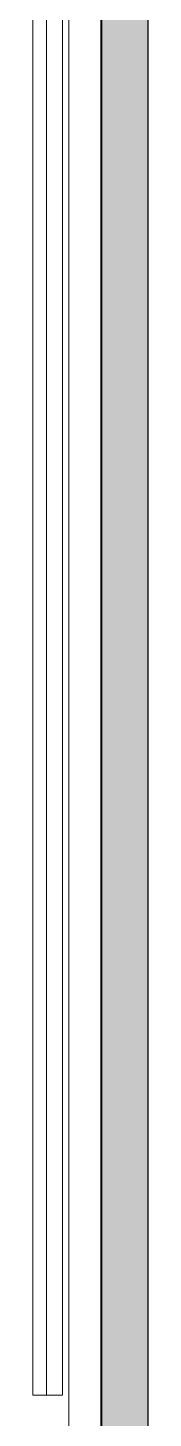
# Model space of a CAD drawing. Header units: millimetres. Extents: x 79795 to 317870, y -36033 to 97293.
# Drawn here: x 201698 to 201951, y 21092 to 24139 of the extents above; entities that cross this region are included whole.
import ezdxf

# ---------------------------------------------------------------- set-up
doc = ezdxf.new("R2010")
doc.units = ezdxf.units.MM
doc.header["$MEASUREMENT"] = 0
for name, color, linetype, lineweight in [('CSM-STL-XX-ZZ-M3-A-XXXX-00001_detached _19_04_21__rvt-1-Level 4$0$A-WALL', 7, 'CONTINUOUS', 9), ('CSM-STL-XX-ZZ-M3-A-XXXX-00001_detached _19_04_21__rvt-1-Level 4$0$A-WALL-PATT', 7, 'CONTINUOUS', 9), ('CSM-STL-XX-ZZ-M3-A-XXXX-00001_detached _19_04_21__rvt-1-Level 4$0$I-FURN', 8, 'CONTINUOUS', 9), ('CSM-STL-XX-ZZ-M3-A-XXXX-00001_detached _19_04_21__rvt-1-Level 4$0$I-WALL', 7, 'CONTINUOUS', 9)]:
    doc.layers.add(name, color=color, linetype=linetype, lineweight=lineweight)

msp = doc.modelspace()

# ---------------------------------------------------------------- hatches: boundary and pattern name
at = {"layer": 'CSM-STL-XX-ZZ-M3-A-XXXX-00001_detached _19_04_21__rvt-1-Level 4$0$A-WALL-PATT'}
msp.add_hatch(color=256, dxfattribs=at).paths.add_polyline_path([(201848.8, 18809.3), (201950.8, 18809.3), (201950.8, 25709.3), (201848.8, 25709.3), (201848.8, 21851.2)], flags=0)

# ---------------------------------------------------------------- linework, layer by layer
at = {"layer": 'CSM-STL-XX-ZZ-M3-A-XXXX-00001_detached _19_04_21__rvt-1-Level 4$0$A-WALL'}
for p, q in [((201776.8, 26242.5), (201776.8, 19642.5)), ((201846.8, 19642.5), (201846.8, 26242.5))]:
    msp.add_line(p, q, dxfattribs=at)
at = {"layer": 'CSM-STL-XX-ZZ-M3-A-XXXX-00001_detached _19_04_21__rvt-1-Level 4$0$I-FURN'}
for p, q in [((201698, 21142.5), (201698, 24742.5)), ((201728, 24742.5), (201728, 21142.5)), ((201728, 24742.5), (201728, 21142.5)), ((201763, 21142.5), (201763, 24742.5)), ((201728, 21142.5), (201698, 21142.5)), ((201728, 21142.5), (201763, 21142.5))]:
    msp.add_line(p, q, dxfattribs=at)
at = {"layer": 'CSM-STL-XX-ZZ-M3-A-XXXX-00001_detached _19_04_21__rvt-1-Level 4$0$I-WALL', "lineweight": 30}
for p, q in [((201848.8, 25709.3), (201848.8, 18809.3)), ((201950.8, 18809.3), (201950.8, 25607.3))]:
    msp.add_line(p, q, dxfattribs=at)
at = {"layer": 'CSM-STL-XX-ZZ-M3-A-XXXX-00001_detached _19_04_21__rvt-1-Level 4$0$I-WALL'}
for p, q in [((201846.8, 23642.5), (201848.8, 23642.5)), ((201848.8, 23626.5), (201846.8, 23626.5)), ((201846.8, 22134.5), (201848.8, 22134.5)), ((201846.8, 22118.5), (201848.8, 22118.5))]:
    msp.add_line(p, q, dxfattribs=at)

doc.saveas('drawing.dxf')
